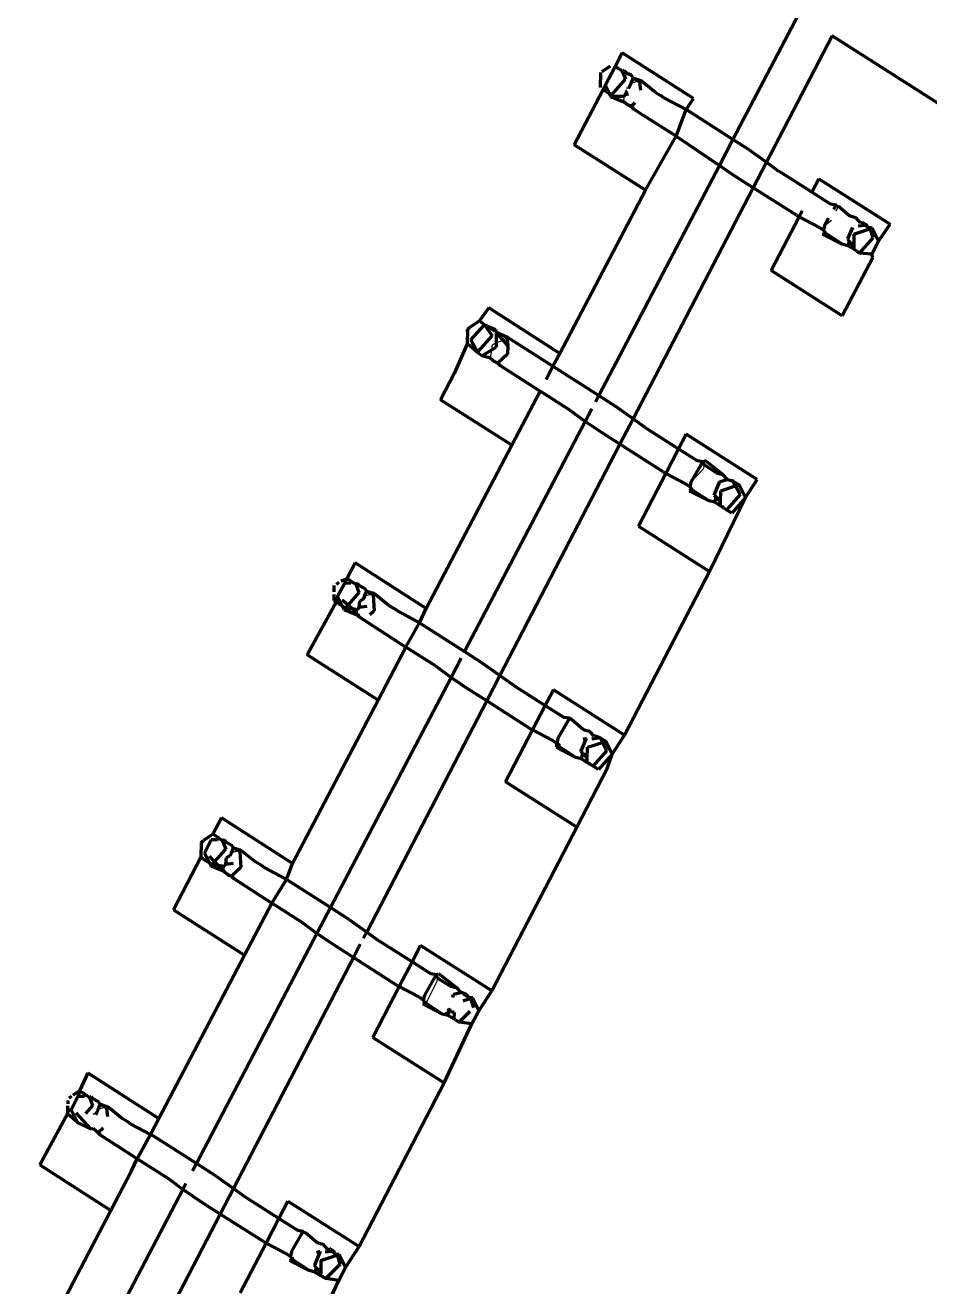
# Model space of a CAD drawing. Header units: millimetres. Extents: x 4307 to 31003, y 2809 to 20009.
# Drawn here: x 11867.15 to 11883.33, y 9721.31 to 9743.87 of the extents above; entities that cross this region are included whole.
import ezdxf

# ---------------------------------------------------------------- set-up
doc = ezdxf.new("R2010")
doc.units = ezdxf.units.MM
doc.layers.add('ProfileEdges', color=7, linetype='Continuous')

msp = doc.modelspace()

# ---------------------------------------------------------------- linework, layer by layer
for p, q in [((11878.121, 9742.877), (11877.99, 9742.841)), ((11878.148, 9742.893), (11878.121, 9742.877)), ((11877.913, 9742.693), (11877.892, 9742.722)), ((11877.94, 9742.746), (11877.901, 9742.752)), ((11877.858, 9742.507), (11877.866, 9742.603)), ((11881.658, 9740.554), (11881.698, 9740.63)), ((11881.449, 9740.295), (11881.573, 9740.391)), ((11875.498, 9738.069), (11875.512, 9738.159)), ((11875.572, 9738.194), (11875.512, 9738.159)), ((11875.703, 9738.233), (11875.572, 9738.194)), ((11875.764, 9738.304), (11875.703, 9738.233)), ((11875.474, 9737.918), (11875.498, 9738.069)), ((11879.065, 9735.706), (11879.276, 9735.933)), ((11879.255, 9736.034), (11879.294, 9736.01)), ((11879.294, 9736.01), (11879.276, 9735.933)), ((11873.352, 9733.699), (11873.221, 9733.662)), ((11873.379, 9733.715), (11873.352, 9733.699)), ((11873.093, 9733.354), (11873.097, 9733.425)), ((11873.089, 9733.329), (11873.093, 9733.354)), ((11876.871, 9731.445), (11876.929, 9731.452)), ((11876.646, 9730.96), (11876.685, 9730.984)), ((11870.968, 9729.11), (11870.837, 9729.073)), ((11870.995, 9729.126), (11870.968, 9729.11)), ((11870.705, 9728.739), (11870.709, 9728.765)), ((11870.709, 9728.765), (11870.713, 9728.836)), ((11874.486, 9726.856), (11874.525, 9726.831)), ((11874.525, 9726.831), (11874.507, 9726.755)), ((11874.337, 9726.405), (11874.507, 9726.755)), ((11868.424, 9724.429), (11868.364, 9724.395)), ((11868.583, 9724.521), (11868.453, 9724.484)), ((11868.611, 9724.536), (11868.583, 9724.521)), ((11872.102, 9722.267), (11872.161, 9722.273))]:
    msp.add_line(p, q)
at = {"layer": 'ProfileEdges', "lineweight": 211}
for p, q in [((11880.985, 9744.066), (11879.812, 9741.829)), ((11880.411, 9741.424), (11881.585, 9743.683)), ((11947.128, 9702.014), (11881.585, 9743.683)), ((11877.832, 9743.379), (11877.698, 9743.123)), ((11879.104, 9742.562), (11877.832, 9743.379)), ((11877.469, 9743.047), (11877.622, 9743.149)), ((11877.698, 9743.123), (11877.526, 9742.794)), ((11877.769, 9743.101), (11877.698, 9743.123)), ((11877.769, 9743.101), (11877.832, 9743.054)), ((11877.832, 9743.054), (11877.87, 9743.074)), ((11877.891, 9743.034), (11877.87, 9743.074)), ((11877.441, 9742.763), (11877.447, 9743.032)), ((11877.645, 9742.632), (11877.888, 9742.908)), ((11877.891, 9743.034), (11877.832, 9743.054)), ((11877.832, 9743.054), (11877.888, 9742.908)), ((11877.904, 9743.008), (11877.891, 9743.034)), ((11877.95, 9743.002), (11877.891, 9743.034)), ((11877.95, 9743.002), (11877.904, 9743.008)), ((11877.991, 9742.979), (11877.95, 9743.002)), ((11877.99, 9742.841), (11878.033, 9742.926)), ((11878.033, 9742.926), (11877.991, 9742.979)), ((11878.033, 9742.926), (11878.148, 9742.893)), ((11878.033, 9742.926), (11878.121, 9742.877)), ((11878.121, 9742.877), (11878.141, 9742.862)), ((11878.148, 9742.893), (11878.141, 9742.862)), ((11878.141, 9742.862), (11878.155, 9742.713)), ((11878.171, 9742.879), (11878.148, 9742.893)), ((11878.427, 9742.671), (11878.171, 9742.879)), ((11877.489, 9742.723), (11876.972, 9741.738)), ((11877.526, 9742.794), (11877.489, 9742.723)), ((11877.489, 9742.723), (11877.593, 9742.662)), ((11877.526, 9742.794), (11877.593, 9742.662)), ((11877.593, 9742.662), (11877.624, 9742.601)), ((11877.645, 9742.632), (11877.593, 9742.662)), ((11877.866, 9742.603), (11877.884, 9742.637)), ((11877.913, 9742.693), (11877.884, 9742.637)), ((11877.884, 9742.637), (11877.945, 9742.646)), ((11877.99, 9742.841), (11877.94, 9742.746)), ((11878.427, 9742.671), (11878.519, 9742.62)), ((11878.576, 9742.577), (11878.519, 9742.62)), ((11877.866, 9742.603), (11877.624, 9742.601)), ((11877.624, 9742.601), (11877.858, 9742.507)), ((11877.927, 9742.452), (11877.858, 9742.507)), ((11877.99, 9742.423), (11877.927, 9742.452)), ((11878.058, 9742.485), (11877.99, 9742.423)), ((11877.99, 9742.423), (11878.031, 9742.38)), ((11878.576, 9742.577), (11878.973, 9742.365)), ((11878.973, 9742.365), (11879.104, 9742.562)), ((11878.031, 9742.38), (11878.214, 9742.262)), ((11878.796, 9741.889), (11878.214, 9742.262)), ((11878.796, 9741.889), (11878.973, 9742.365)), ((11879.812, 9741.829), (11878.973, 9742.365)), ((11878.244, 9740.922), (11876.972, 9741.738)), ((11878.244, 9740.922), (11878.796, 9741.889)), ((11878.796, 9741.889), (11879.569, 9741.365)), ((11879.812, 9741.829), (11879.569, 9741.365)), ((11880.102, 9741.644), (11879.812, 9741.829)), ((11880.102, 9741.644), (11880.411, 9741.424)), ((11879.569, 9741.365), (11877.412, 9737.25)), ((11879.569, 9741.365), (11879.855, 9741.171)), ((11880.174, 9740.968), (11880.411, 9741.424)), ((11880.411, 9741.424), (11880.627, 9741.267)), ((11880.678, 9741.234), (11880.627, 9741.267)), ((11880.174, 9740.968), (11879.855, 9741.171)), ((11881.222, 9740.887), (11880.678, 9741.234)), ((11881.348, 9741.13), (11881.222, 9740.887)), ((11881.348, 9741.13), (11882.623, 9740.319)), ((11876.713, 9738.002), (11878.244, 9740.922)), ((11878.026, 9736.835), (11880.174, 9740.968)), ((11880.947, 9740.475), (11880.174, 9740.968)), ((11881.56, 9740.674), (11881.222, 9740.887)), ((11881.658, 9740.657), (11881.56, 9740.674)), ((11881.617, 9740.585), (11881.658, 9740.657)), ((11881.658, 9740.657), (11881.698, 9740.63)), ((11881.902, 9740.457), (11881.698, 9740.63)), ((11880.994, 9740.449), (11880.494, 9739.485)), ((11880.947, 9740.475), (11880.994, 9740.449)), ((11881.049, 9740.554), (11880.994, 9740.449)), ((11880.994, 9740.449), (11881.346, 9740.264)), ((11881.449, 9740.295), (11881.523, 9740.423)), ((11882.015, 9740.429), (11881.902, 9740.457)), ((11882.097, 9740.338), (11882.015, 9740.429)), ((11881.43, 9740.21), (11881.346, 9740.264)), ((11881.414, 9740.138), (11881.454, 9740.163)), ((11881.414, 9740.138), (11881.768, 9739.957)), ((11881.449, 9740.295), (11881.43, 9740.21)), ((11881.454, 9740.163), (11881.43, 9740.21)), ((11881.454, 9740.163), (11881.49, 9740.172)), ((11881.768, 9739.957), (11881.454, 9740.163)), ((11881.95, 9740.255), (11881.861, 9740.056)), ((11881.976, 9740.139), (11881.973, 9739.924)), ((11881.976, 9740.139), (11882.245, 9740.226)), ((11882.054, 9740.284), (11882.176, 9740.296)), ((11882.13, 9740.345), (11882.097, 9740.338)), ((11882.13, 9740.345), (11882.204, 9740.306)), ((11882.176, 9740.296), (11882.13, 9740.345)), ((11882.176, 9740.296), (11882.204, 9740.306)), ((11882.229, 9740.257), (11882.176, 9740.296)), ((11882.229, 9740.257), (11882.204, 9740.306)), ((11882.276, 9740.222), (11882.229, 9740.257)), ((11882.304, 9740.245), (11882.229, 9740.257)), ((11882.245, 9740.226), (11882.276, 9740.222)), ((11882.276, 9740.222), (11882.304, 9740.245)), ((11882.322, 9740.072), (11882.276, 9740.222)), ((11882.418, 9740.014), (11882.304, 9740.245)), ((11882.418, 9740.014), (11882.623, 9740.319)), ((11881.87, 9739.931), (11881.768, 9739.957)), ((11881.861, 9740.056), (11881.889, 9740.009)), ((11881.889, 9740.009), (11881.87, 9739.931)), ((11881.972, 9739.869), (11881.87, 9739.931)), ((11881.973, 9739.924), (11881.889, 9740.009)), ((11881.973, 9739.924), (11881.972, 9739.869)), ((11882.078, 9739.799), (11882.322, 9740.072)), ((11882.418, 9740.014), (11882.295, 9739.779)), ((11882.313, 9739.723), (11881.768, 9738.675)), ((11882.026, 9739.831), (11881.972, 9739.869)), ((11882, 9739.856), (11882.026, 9739.831)), ((11882.026, 9739.831), (11882.078, 9739.799)), ((11882.295, 9739.779), (11882.078, 9739.799)), ((11882.313, 9739.723), (11882.295, 9739.779)), ((11881.768, 9738.675), (11880.494, 9739.485)), ((11875.441, 9738.818), (11875.27, 9738.582)), ((11876.713, 9738.002), (11875.441, 9738.818)), ((11875.27, 9738.582), (11875.098, 9738.467)), ((11875.313, 9738.559), (11875.27, 9738.582)), ((11875.366, 9738.519), (11875.313, 9738.559)), ((11875.063, 9738.436), (11875.057, 9738.174)), ((11875.062, 9738.396), (11875.063, 9738.436)), ((11875.063, 9738.436), (11875.098, 9738.467)), ((11875.122, 9738.245), (11875.366, 9738.519)), ((11875.366, 9738.519), (11875.565, 9738.433)), ((11875.553, 9738.401), (11875.366, 9738.519)), ((11875.366, 9738.519), (11875.504, 9738.319)), ((11875.565, 9738.433), (11875.574, 9738.387)), ((11875.574, 9738.387), (11875.572, 9738.194)), ((11875.574, 9738.387), (11875.764, 9738.304)), ((11875.683, 9738.258), (11875.574, 9738.387)), ((11875.057, 9738.174), (11874.832, 9737.656)), ((11875.096, 9738.144), (11875.057, 9738.174)), ((11875.096, 9738.144), (11875.26, 9738.043)), ((11875.244, 9738.014), (11875.096, 9738.144)), ((11875.122, 9738.245), (11875.244, 9738.014)), ((11875.26, 9738.043), (11875.504, 9738.319)), ((11875.498, 9738.069), (11875.572, 9738.115)), ((11875.572, 9738.194), (11875.572, 9738.115)), ((11875.703, 9738.233), (11875.683, 9738.258)), ((11875.781, 9738.141), (11875.703, 9738.233)), ((11875.764, 9738.304), (11875.781, 9738.141)), ((11875.764, 9738.304), (11876.588, 9737.776)), ((11875.781, 9738.141), (11875.775, 9737.99)), ((11875.244, 9738.014), (11875.3, 9737.986)), ((11875.3, 9737.986), (11875.318, 9737.96)), ((11875.318, 9737.96), (11875.498, 9738.069)), ((11875.474, 9737.918), (11875.318, 9737.96)), ((11875.474, 9737.918), (11875.543, 9737.862)), ((11875.775, 9737.99), (11875.606, 9737.833)), ((11876.588, 9737.776), (11876.713, 9738.002)), ((11874.832, 9737.656), (11874.581, 9737.177)), ((11875.543, 9737.862), (11875.606, 9737.833)), ((11875.606, 9737.833), (11875.646, 9737.791)), ((11875.646, 9737.791), (11876.362, 9737.332)), ((11876.469, 9737.536), (11876.588, 9737.776)), ((11876.588, 9737.776), (11877.412, 9737.25)), ((11875.853, 9736.361), (11876.362, 9737.332)), ((11876.875, 9737.004), (11876.362, 9737.332)), ((11877.412, 9737.25), (11877.352, 9737.137)), ((11877.412, 9737.25), (11877.718, 9737.055)), ((11875.853, 9736.361), (11874.581, 9737.177)), ((11877.169, 9736.787), (11876.875, 9737.004)), ((11877.288, 9737.013), (11877.169, 9736.787)), ((11878.026, 9736.835), (11877.718, 9737.055)), ((11877.169, 9736.787), (11875.011, 9732.671)), ((11877.471, 9736.582), (11877.169, 9736.787)), ((11877.789, 9736.379), (11878.026, 9736.835)), ((11878.243, 9736.678), (11878.026, 9736.835)), ((11877.789, 9736.379), (11877.471, 9736.582)), ((11878.243, 9736.678), (11878.294, 9736.644)), ((11878.294, 9736.644), (11878.838, 9736.299)), ((11878.973, 9736.558), (11878.838, 9736.299)), ((11880.248, 9735.748), (11878.973, 9736.558)), ((11874.322, 9733.441), (11875.853, 9736.361)), ((11875.642, 9732.246), (11877.789, 9736.379)), ((11878.563, 9735.886), (11877.789, 9736.379)), ((11878.838, 9736.299), (11878.61, 9735.86)), ((11878.838, 9736.299), (11879.176, 9736.085)), ((11879.274, 9736.067), (11879.176, 9736.085)), ((11879.274, 9736.067), (11879.313, 9736.09)), ((11879.631, 9735.84), (11879.313, 9736.09)), ((11878.61, 9735.86), (11878.119, 9734.914)), ((11878.563, 9735.886), (11878.61, 9735.86)), ((11878.61, 9735.86), (11878.962, 9735.674)), ((11879.065, 9735.706), (11879.255, 9736.034)), ((11879.255, 9736.034), (11879.274, 9736.067)), ((11879.294, 9736.01), (11879.274, 9736.067)), ((11879.518, 9735.868), (11879.294, 9736.01)), ((11879.518, 9735.868), (11879.631, 9735.84)), ((11879.046, 9735.621), (11878.962, 9735.674)), ((11879.046, 9735.621), (11879.065, 9735.706)), ((11879.477, 9735.467), (11879.578, 9735.714)), ((11879.578, 9735.714), (11879.712, 9735.749)), ((11879.592, 9735.55), (11879.86, 9735.637)), ((11879.712, 9735.749), (11879.631, 9735.84)), ((11879.712, 9735.749), (11879.782, 9735.733)), ((11879.82, 9735.716), (11879.782, 9735.733)), ((11879.86, 9735.637), (11879.82, 9735.716)), ((11879.82, 9735.716), (11879.92, 9735.656)), ((11879.86, 9735.637), (11879.92, 9735.656)), ((11879.938, 9735.483), (11879.86, 9735.637)), ((11879.92, 9735.656), (11880.034, 9735.425)), ((11880.034, 9735.425), (11880.248, 9735.748)), ((11879.069, 9735.573), (11879.03, 9735.549)), ((11879.384, 9735.367), (11879.03, 9735.549)), ((11879.069, 9735.573), (11879.046, 9735.621)), ((11879.069, 9735.573), (11879.106, 9735.583)), ((11879.069, 9735.573), (11879.384, 9735.367)), ((11879.393, 9734.103), (11880.034, 9735.425)), ((11879.477, 9735.467), (11879.509, 9735.435)), ((11879.485, 9735.342), (11879.509, 9735.435)), ((11879.509, 9735.435), (11879.589, 9735.354)), ((11879.589, 9735.354), (11879.592, 9735.55)), ((11879.938, 9735.483), (11879.694, 9735.209)), ((11880.034, 9735.425), (11879.792, 9735.15)), ((11879.485, 9735.342), (11879.384, 9735.367)), ((11879.587, 9735.279), (11879.485, 9735.342)), ((11879.587, 9735.279), (11879.589, 9735.354)), ((11879.642, 9735.242), (11879.587, 9735.279)), ((11879.642, 9735.242), (11879.616, 9735.266)), ((11879.642, 9735.242), (11879.694, 9735.209)), ((11879.792, 9735.15), (11879.694, 9735.209)), ((11878.119, 9734.914), (11879.393, 9734.103)), ((11873.05, 9734.257), (11872.902, 9733.975)), ((11874.322, 9733.441), (11873.05, 9734.257)), ((11879.393, 9734.103), (11877.873, 9731.176)), ((11872.676, 9733.739), (11872.678, 9733.854)), ((11872.715, 9733.878), (11872.764, 9733.911)), ((11872.737, 9733.655), (11872.86, 9733.891)), ((11872.799, 9733.935), (11872.902, 9733.975)), ((11872.902, 9733.975), (11872.86, 9733.891)), ((11872.975, 9733.893), (11872.86, 9733.891)), ((11872.902, 9733.975), (11872.929, 9733.97)), ((11873, 9733.922), (11872.929, 9733.97)), ((11873, 9733.922), (11872.975, 9733.893)), ((11873, 9733.922), (11873.064, 9733.875)), ((11873.064, 9733.875), (11873.102, 9733.895)), ((11873.122, 9733.856), (11873.064, 9733.875)), ((11873.064, 9733.875), (11873.12, 9733.729)), ((11873.122, 9733.856), (11873.102, 9733.895)), ((11873.122, 9733.856), (11873.222, 9733.801)), ((11872.673, 9733.585), (11872.675, 9733.691)), ((11872.737, 9733.655), (11872.712, 9733.555)), ((11872.737, 9733.655), (11872.822, 9733.489)), ((11872.822, 9733.599), (11872.924, 9733.508)), ((11873.12, 9733.729), (11872.924, 9733.508)), ((11873.193, 9733.608), (11873.127, 9733.57)), ((11873.221, 9733.662), (11873.193, 9733.608)), ((11873.221, 9733.662), (11873.259, 9733.753)), ((11873.259, 9733.753), (11873.222, 9733.801)), ((11873.259, 9733.753), (11873.379, 9733.715)), ((11873.259, 9733.753), (11873.352, 9733.699)), ((11873.352, 9733.699), (11873.372, 9733.683)), ((11873.379, 9733.715), (11873.372, 9733.683)), ((11873.372, 9733.683), (11873.391, 9733.401)), ((11873.402, 9733.7), (11873.379, 9733.715)), ((11873.658, 9733.493), (11873.402, 9733.7)), ((11872.712, 9733.555), (11872.19, 9732.616)), ((11872.712, 9733.555), (11872.673, 9733.585)), ((11872.712, 9733.555), (11872.822, 9733.489)), ((11872.822, 9733.489), (11872.855, 9733.422)), ((11872.822, 9733.489), (11872.876, 9733.454)), ((11872.855, 9733.422), (11872.996, 9733.442)), ((11872.855, 9733.422), (11873.089, 9733.329)), ((11872.924, 9733.508), (11872.876, 9733.454)), ((11872.924, 9733.508), (11872.996, 9733.442)), ((11872.996, 9733.442), (11873.089, 9733.329)), ((11872.996, 9733.442), (11873.097, 9733.425)), ((11873.115, 9733.459), (11873.097, 9733.425)), ((11873.127, 9733.57), (11873.115, 9733.459)), ((11873.258, 9733.479), (11873.115, 9733.459)), ((11873.391, 9733.401), (11873.312, 9733.328)), ((11873.751, 9733.441), (11873.658, 9733.493)), ((11873.807, 9733.399), (11873.751, 9733.441)), ((11873.807, 9733.399), (11874.204, 9733.187)), ((11874.204, 9733.187), (11874.322, 9733.441)), ((11873.089, 9733.329), (11873.123, 9733.291)), ((11873.132, 9733.319), (11873.089, 9733.329)), ((11873.123, 9733.291), (11873.961, 9732.753)), ((11873.961, 9732.753), (11874.204, 9733.187)), ((11874.204, 9733.187), (11875.011, 9732.671)), ((11873.461, 9731.8), (11873.961, 9732.753)), ((11874.49, 9732.415), (11873.961, 9732.753)), ((11873.461, 9731.8), (11872.19, 9732.616)), ((11874.948, 9732.552), (11874.768, 9732.209)), ((11875.011, 9732.671), (11875.333, 9732.465)), ((11875.333, 9732.465), (11875.642, 9732.246)), ((11874.49, 9732.415), (11874.768, 9732.209)), ((11875.405, 9731.79), (11875.642, 9732.246)), ((11875.642, 9732.246), (11875.859, 9732.089)), ((11874.768, 9732.209), (11872.61, 9728.093)), ((11874.768, 9732.209), (11875.087, 9731.992)), ((11875.859, 9732.089), (11875.91, 9732.055)), ((11875.91, 9732.055), (11876.454, 9731.71)), ((11873.461, 9731.8), (11871.93, 9728.88)), ((11873.258, 9727.656), (11875.405, 9731.79)), ((11875.405, 9731.79), (11875.087, 9731.992)), ((11876.178, 9731.297), (11875.405, 9731.79)), ((11876.454, 9731.71), (11876.598, 9731.987)), ((11877.873, 9731.176), (11876.598, 9731.987)), ((11876.226, 9731.271), (11876.454, 9731.71)), ((11876.454, 9731.71), (11876.792, 9731.495)), ((11876.681, 9731.117), (11876.871, 9731.445)), ((11876.89, 9731.478), (11876.792, 9731.495)), ((11876.871, 9731.445), (11876.89, 9731.478)), ((11876.929, 9731.452), (11876.89, 9731.478)), ((11877.134, 9731.279), (11876.929, 9731.452)), ((11875.744, 9730.343), (11876.226, 9731.271)), ((11876.178, 9731.297), (11876.226, 9731.271)), ((11876.226, 9731.271), (11876.578, 9731.085)), ((11876.681, 9731.117), (11876.661, 9731.028)), ((11877.092, 9730.878), (11877.194, 9731.125)), ((11877.132, 9731.104), (11877.194, 9731.125)), ((11877.134, 9731.279), (11877.246, 9731.251)), ((11877.328, 9731.16), (11877.246, 9731.251)), ((11877.436, 9731.127), (11877.285, 9731.106)), ((11877.361, 9731.167), (11877.328, 9731.16)), ((11877.361, 9731.167), (11877.436, 9731.127)), ((11877.436, 9731.127), (11877.476, 9731.047)), ((11877.436, 9731.127), (11877.535, 9731.067)), ((11877.649, 9730.836), (11877.873, 9731.176)), ((11876.661, 9731.028), (11876.578, 9731.085)), ((11876.661, 9731.028), (11876.646, 9730.96)), ((11876.646, 9730.96), (11876.999, 9730.778)), ((11876.685, 9730.984), (11876.661, 9731.028)), ((11876.721, 9730.994), (11876.661, 9731.028)), ((11876.685, 9730.984), (11876.999, 9730.778)), ((11877.204, 9730.765), (11877.208, 9730.961)), ((11877.208, 9730.961), (11877.476, 9731.047)), ((11877.309, 9730.62), (11877.554, 9730.894)), ((11877.476, 9731.047), (11877.535, 9731.067)), ((11877.476, 9731.047), (11877.554, 9730.894)), ((11877.535, 9731.067), (11877.649, 9730.836)), ((11877.101, 9730.752), (11876.999, 9730.778)), ((11877.124, 9730.846), (11877.092, 9730.878)), ((11877.101, 9730.752), (11877.124, 9730.846)), ((11877.101, 9730.752), (11877.203, 9730.69)), ((11877.124, 9730.846), (11877.204, 9730.765)), ((11877.203, 9730.69), (11877.204, 9730.765)), ((11877.258, 9730.653), (11877.203, 9730.69)), ((11877.258, 9730.653), (11877.232, 9730.677)), ((11877.649, 9730.836), (11877.407, 9730.561)), ((11877.563, 9730.581), (11877.649, 9730.836)), ((11877.018, 9729.532), (11877.563, 9730.581)), ((11877.309, 9730.62), (11877.258, 9730.653)), ((11877.407, 9730.561), (11877.309, 9730.62)), ((11877.018, 9729.532), (11875.744, 9730.343)), ((11870.658, 9729.696), (11870.502, 9729.404)), ((11871.93, 9728.88), (11870.658, 9729.696)), ((11877.018, 9729.532), (11875.498, 9726.605)), ((11870.502, 9729.404), (11870.338, 9729.294)), ((11870.59, 9729.304), (11870.476, 9729.302)), ((11870.544, 9729.381), (11870.502, 9729.404)), ((11870.616, 9729.333), (11870.544, 9729.381)), ((11870.616, 9729.333), (11870.59, 9729.304)), ((11870.616, 9729.333), (11870.68, 9729.286)), ((11870.718, 9729.306), (11870.68, 9729.286)), ((11870.738, 9729.267), (11870.718, 9729.306)), ((11870.294, 9729.253), (11870.288, 9728.996)), ((11870.294, 9729.253), (11870.338, 9729.294)), ((11870.353, 9729.066), (11870.476, 9729.302)), ((11870.534, 9728.913), (11870.736, 9729.14)), ((11870.738, 9729.267), (11870.68, 9729.286)), ((11870.68, 9729.286), (11870.736, 9729.14)), ((11870.738, 9729.267), (11870.838, 9729.212)), ((11870.837, 9729.073), (11870.875, 9729.164)), ((11870.875, 9729.164), (11870.838, 9729.212)), ((11870.875, 9729.164), (11870.995, 9729.126)), ((11870.875, 9729.164), (11870.968, 9729.11)), ((11870.968, 9729.11), (11870.988, 9729.094)), ((11870.995, 9729.126), (11870.988, 9729.094)), ((11870.988, 9729.094), (11871.007, 9728.812)), ((11871.018, 9729.111), (11870.995, 9729.126)), ((11871.274, 9728.904), (11871.018, 9729.111)), ((11870.288, 9728.996), (11869.798, 9728.055)), ((11870.328, 9728.966), (11870.288, 9728.996)), ((11870.328, 9728.966), (11870.444, 9728.895)), ((11870.353, 9729.066), (11870.444, 9728.895)), ((11870.438, 9729.01), (11870.534, 9728.913)), ((11870.444, 9728.895), (11870.476, 9728.835)), ((11870.444, 9728.895), (11870.492, 9728.865)), ((11870.492, 9728.865), (11870.534, 9728.913)), ((11870.534, 9728.913), (11870.595, 9728.851)), ((11870.713, 9728.836), (11870.731, 9728.87)), ((11870.743, 9728.981), (11870.731, 9728.87)), ((11870.731, 9728.87), (11870.874, 9728.89)), ((11870.809, 9729.018), (11870.743, 9728.981)), ((11870.837, 9729.073), (11870.809, 9729.018)), ((11871.367, 9728.852), (11871.274, 9728.904)), ((11871.82, 9728.597), (11871.93, 9728.88)), ((11870.476, 9728.835), (11870.595, 9728.851)), ((11870.705, 9728.739), (11870.476, 9728.835)), ((11870.595, 9728.851), (11870.713, 9728.836)), ((11870.595, 9728.851), (11870.705, 9728.739)), ((11870.705, 9728.739), (11870.774, 9728.684)), ((11870.774, 9728.684), (11870.837, 9728.655)), ((11871.007, 9728.812), (11870.837, 9728.655)), ((11870.837, 9728.655), (11870.878, 9728.612)), ((11871.423, 9728.81), (11871.367, 9728.852)), ((11871.423, 9728.81), (11871.791, 9728.614)), ((11870.878, 9728.612), (11871.561, 9728.175)), ((11871.561, 9728.175), (11871.82, 9728.597)), ((11871.791, 9728.614), (11871.82, 9728.597)), ((11872.61, 9728.093), (11871.82, 9728.597)), ((11869.798, 9728.055), (11871.07, 9727.239)), ((11871.07, 9727.239), (11871.561, 9728.175)), ((11872.106, 9727.826), (11871.561, 9728.175)), ((11872.61, 9728.093), (11872.368, 9727.63)), ((11872.949, 9727.876), (11872.61, 9728.093)), ((11872.368, 9727.63), (11872.106, 9727.826)), ((11872.949, 9727.876), (11873.258, 9727.656)), ((11872.368, 9727.63), (11870.21, 9723.514)), ((11872.703, 9727.403), (11872.368, 9727.63)), ((11873.201, 9727.547), (11873.258, 9727.656)), ((11873.258, 9727.656), (11873.475, 9727.5)), ((11873.525, 9727.466), (11873.475, 9727.5)), ((11873.021, 9727.2), (11872.703, 9727.403)), ((11873.021, 9727.2), (11873.144, 9727.437)), ((11874.07, 9727.121), (11873.525, 9727.466)), ((11874.223, 9727.416), (11874.07, 9727.121)), ((11875.498, 9726.605), (11874.223, 9727.416)), ((11869.539, 9724.319), (11871.07, 9727.239)), ((11870.873, 9723.067), (11873.021, 9727.2)), ((11873.794, 9726.708), (11873.021, 9727.2)), ((11874.07, 9727.121), (11873.841, 9726.681)), ((11874.407, 9726.906), (11874.07, 9727.121)), ((11874.296, 9726.527), (11874.486, 9726.856)), ((11874.505, 9726.889), (11874.407, 9726.906)), ((11874.486, 9726.856), (11874.505, 9726.889)), ((11874.505, 9726.889), (11874.544, 9726.912)), ((11874.525, 9726.831), (11874.505, 9726.889)), ((11874.75, 9726.689), (11874.525, 9726.831)), ((11874.544, 9726.912), (11874.862, 9726.662)), ((11873.841, 9726.681), (11873.369, 9725.771)), ((11873.794, 9726.708), (11873.841, 9726.681)), ((11873.841, 9726.681), (11874.193, 9726.496)), ((11874.75, 9726.689), (11874.862, 9726.662)), ((11874.862, 9726.662), (11874.944, 9726.57)), ((11875.265, 9726.247), (11875.498, 9726.605)), ((11874.193, 9726.496), (11874.276, 9726.436)), ((11874.301, 9726.395), (11874.262, 9726.371)), ((11874.615, 9726.189), (11874.262, 9726.371)), ((11874.276, 9726.436), (11874.296, 9726.527)), ((11874.301, 9726.395), (11874.276, 9726.436)), ((11874.301, 9726.395), (11874.337, 9726.405)), ((11874.301, 9726.395), (11874.615, 9726.189)), ((11874.797, 9726.487), (11874.809, 9726.536)), ((11874.944, 9726.57), (11874.809, 9726.536)), ((11874.982, 9726.567), (11874.944, 9726.57)), ((11874.982, 9726.567), (11875.052, 9726.538)), ((11875.023, 9726.529), (11874.982, 9726.567)), ((11874.984, 9726.423), (11875.092, 9726.458)), ((11875.052, 9726.538), (11875.023, 9726.529)), ((11875.076, 9726.489), (11875.023, 9726.529)), ((11875.052, 9726.538), (11875.076, 9726.489)), ((11875.123, 9726.455), (11875.076, 9726.489)), ((11875.151, 9726.477), (11875.076, 9726.489)), ((11875.092, 9726.458), (11875.123, 9726.455)), ((11875.123, 9726.455), (11875.151, 9726.477)), ((11875.123, 9726.455), (11875.168, 9726.308)), ((11875.265, 9726.247), (11875.151, 9726.477)), ((11874.717, 9726.163), (11874.615, 9726.189)), ((11874.678, 9726.23), (11874.717, 9726.163)), ((11874.736, 9726.241), (11874.708, 9726.289)), ((11874.717, 9726.163), (11874.736, 9726.241)), ((11874.819, 9726.101), (11874.717, 9726.163)), ((11874.736, 9726.241), (11874.75, 9726.296)), ((11874.821, 9726.215), (11874.736, 9726.241)), ((11874.821, 9726.215), (11874.819, 9726.101)), ((11875.106, 9726.234), (11874.911, 9726.046)), ((11875.265, 9726.247), (11875.142, 9726.011)), ((11874.643, 9724.961), (11875.142, 9726.011)), ((11874.847, 9726.088), (11874.819, 9726.101)), ((11874.847, 9726.088), (11874.911, 9726.046)), ((11875.142, 9726.011), (11874.911, 9726.046)), ((11873.369, 9725.771), (11874.643, 9724.961)), ((11868.267, 9725.135), (11868.117, 9724.815)), ((11868.267, 9725.135), (11869.539, 9724.319)), ((11868.007, 9724.741), (11868.117, 9724.815)), ((11868.117, 9724.815), (11868.092, 9724.713)), ((11868.117, 9724.815), (11868.16, 9724.792)), ((11868.232, 9724.744), (11868.16, 9724.792)), ((11873.123, 9722.034), (11874.643, 9724.961)), ((11867.909, 9724.645), (11867.908, 9724.584)), ((11867.933, 9724.691), (11867.979, 9724.722)), ((11867.969, 9724.477), (11868.092, 9724.713)), ((11868.206, 9724.715), (11868.092, 9724.713)), ((11868.232, 9724.744), (11868.206, 9724.715)), ((11868.232, 9724.744), (11868.295, 9724.697)), ((11868.295, 9724.697), (11868.333, 9724.717)), ((11868.353, 9724.677), (11868.295, 9724.697)), ((11868.295, 9724.697), (11868.351, 9724.551)), ((11868.353, 9724.677), (11868.333, 9724.717)), ((11868.353, 9724.677), (11868.453, 9724.623)), ((11868.49, 9724.575), (11868.453, 9724.623)), ((11868.453, 9724.484), (11868.49, 9724.575)), ((11868.49, 9724.575), (11868.611, 9724.536)), ((11868.49, 9724.575), (11868.583, 9724.521)), ((11867.904, 9724.406), (11867.407, 9723.494)), ((11867.905, 9724.444), (11867.904, 9724.406)), ((11868.085, 9724.251), (11867.904, 9724.406)), ((11867.907, 9724.546), (11867.905, 9724.444)), ((11867.969, 9724.477), (11867.905, 9724.444)), ((11867.969, 9724.477), (11868.085, 9724.251)), ((11868.054, 9724.421), (11868.314, 9724.138)), ((11868.351, 9724.551), (11868.225, 9724.408)), ((11868.424, 9724.429), (11868.403, 9724.389)), ((11868.453, 9724.484), (11868.424, 9724.429)), ((11868.583, 9724.521), (11868.604, 9724.505)), ((11868.611, 9724.536), (11868.604, 9724.505)), ((11868.604, 9724.505), (11868.617, 9724.356)), ((11868.634, 9724.522), (11868.611, 9724.536)), ((11868.89, 9724.315), (11868.634, 9724.522)), ((11868.085, 9724.251), (11868.314, 9724.138)), ((11868.314, 9724.138), (11868.364, 9724.141)), ((11868.43, 9724.08), (11868.364, 9724.141)), ((11868.543, 9724.149), (11868.453, 9724.066)), ((11868.982, 9724.263), (11868.89, 9724.315)), ((11869.039, 9724.221), (11868.982, 9724.263)), ((11869.039, 9724.221), (11869.39, 9724.034)), ((11869.39, 9724.034), (11869.539, 9724.319)), ((11868.43, 9724.08), (11868.453, 9724.066)), ((11868.494, 9724.023), (11868.453, 9724.066)), ((11869.152, 9723.601), (11868.494, 9724.023)), ((11869.152, 9723.601), (11869.39, 9724.034)), ((11869.39, 9724.034), (11869.436, 9724.008)), ((11870.21, 9723.514), (11869.436, 9724.008)), ((11867.407, 9723.494), (11868.679, 9722.678)), ((11869.044, 9723.374), (11869.152, 9723.601)), ((11869.722, 9723.237), (11869.152, 9723.601)), ((11870.21, 9723.514), (11870.141, 9723.383)), ((11870.565, 9723.287), (11870.21, 9723.514)), ((11869.044, 9723.374), (11868.679, 9722.678)), ((11869.967, 9723.052), (11869.722, 9723.237)), ((11870.565, 9723.287), (11870.873, 9723.067)), ((11869.967, 9723.052), (11867.809, 9718.935)), ((11870.023, 9723.159), (11869.967, 9723.052)), ((11870.318, 9722.814), (11869.967, 9723.052)), ((11870.637, 9722.611), (11870.873, 9723.067)), ((11870.873, 9723.067), (11871.09, 9722.911)), ((11870.637, 9722.611), (11870.318, 9722.814)), ((11871.141, 9722.877), (11871.09, 9722.911)), ((11871.685, 9722.532), (11871.141, 9722.877)), ((11871.848, 9722.844), (11871.685, 9722.532)), ((11871.848, 9722.844), (11873.123, 9722.034)), ((11867.148, 9719.758), (11868.679, 9722.678)), ((11868.489, 9718.478), (11870.637, 9722.611)), ((11871.41, 9722.119), (11870.637, 9722.611)), ((11871.685, 9722.532), (11871.457, 9722.092)), ((11872.023, 9722.317), (11871.685, 9722.532)), ((11872.121, 9722.3), (11872.023, 9722.317)), ((11871.457, 9722.092), (11870.994, 9721.2)), ((11871.41, 9722.119), (11871.457, 9722.092)), ((11871.457, 9722.092), (11871.809, 9721.907)), ((11871.912, 9721.938), (11872.102, 9722.267)), ((11872.102, 9722.267), (11872.121, 9722.3)), ((11872.121, 9722.3), (11872.161, 9722.273)), ((11872.365, 9722.1), (11872.161, 9722.273)), ((11872.365, 9722.1), (11872.478, 9722.073)), ((11871.893, 9721.853), (11871.809, 9721.907)), ((11871.912, 9721.938), (11871.893, 9721.853)), ((11872.425, 9721.947), (11872.324, 9721.699)), ((11872.363, 9721.925), (11872.425, 9721.947)), ((11872.439, 9721.782), (11872.707, 9721.869)), ((11872.559, 9721.981), (11872.478, 9722.073)), ((11872.638, 9721.94), (11872.516, 9721.927)), ((11872.667, 9721.949), (11872.559, 9721.981)), ((11872.587, 9721.999), (11872.667, 9721.949)), ((11872.667, 9721.949), (11872.638, 9721.94)), ((11872.695, 9721.894), (11872.638, 9721.94)), ((11872.695, 9721.894), (11872.667, 9721.949)), ((11872.767, 9721.888), (11872.695, 9721.894)), ((11872.695, 9721.894), (11872.739, 9721.865)), ((11872.707, 9721.869), (11872.695, 9721.894)), ((11872.739, 9721.865), (11872.707, 9721.869)), ((11872.739, 9721.865), (11872.767, 9721.888)), ((11872.785, 9721.716), (11872.739, 9721.865)), ((11872.881, 9721.657), (11872.767, 9721.888)), ((11872.881, 9721.657), (11873.123, 9722.034)), ((11871.877, 9721.781), (11871.916, 9721.806)), ((11872.231, 9721.6), (11871.877, 9721.781)), ((11871.916, 9721.806), (11871.893, 9721.853)), ((11871.953, 9721.816), (11871.916, 9721.806)), ((11872.231, 9721.6), (11871.916, 9721.806)), ((11872.352, 9721.652), (11872.324, 9721.699)), ((11872.352, 9721.652), (11872.332, 9721.574)), ((11872.435, 9721.566), (11872.352, 9721.652)), ((11872.439, 9721.782), (11872.435, 9721.566)), ((11872.785, 9721.716), (11872.526, 9721.457)), ((11872.881, 9721.657), (11872.758, 9721.422)), ((11872.332, 9721.574), (11872.231, 9721.6)), ((11872.268, 9720.389), (11872.758, 9721.422)), ((11872.332, 9721.574), (11872.434, 9721.512)), ((11872.435, 9721.566), (11872.434, 9721.512)), ((11872.489, 9721.474), (11872.434, 9721.512)), ((11872.463, 9721.499), (11872.526, 9721.457)), ((11872.526, 9721.457), (11872.489, 9721.474)), ((11872.758, 9721.422), (11872.526, 9721.457))]:
    msp.add_line(p, q, dxfattribs=at)

doc.saveas('drawing.dxf')
